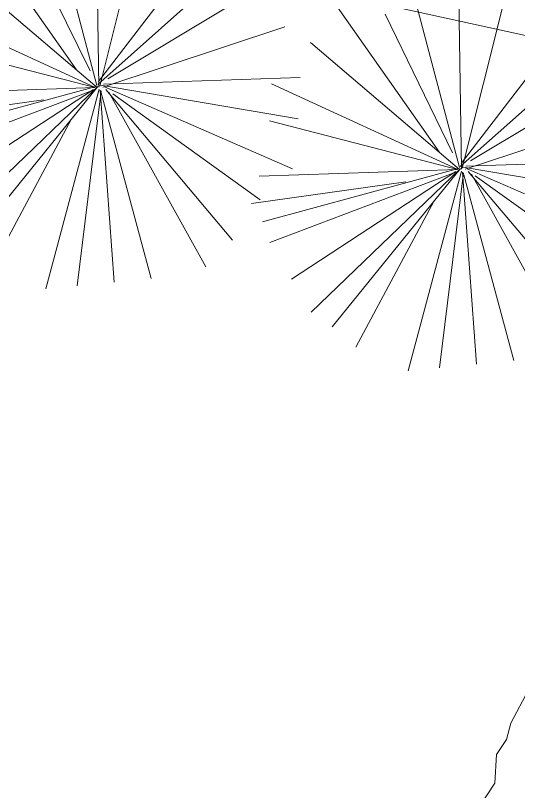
# Model space of a CAD drawing. Header units: metres. Extents: x 12093 to 20303, y 514 to 1412.
# Drawn here: x 19780.728 to 19782.472, y 683.977 to 686.668 of the extents above; entities that cross this region are included whole.
import ezdxf

# ---------------------------------------------------------------- set-up
doc = ezdxf.new("R2010")
doc.units = ezdxf.units.M
doc.layers.get('0').update_dxf_attribs({"lineweight": 13})
for name, color, linetype, lineweight in [('AMBI-GRASS', 104, 'Continuous', 20), ('grass', 64, 'Continuous', 13), ('MANZANAS-ORIGINALES', 147, 'Continuous', 9)]:
    doc.layers.add(name, color=color, linetype=linetype, lineweight=lineweight)

# ---------------------------------------------------------------- blocks, each defined once
blk = doc.blocks.new('ghgfghgh')
at = {"layer": 'grass'}
for p, q in [((20000.4061, 664.6289), (20000.4448, 664.7017)), ((20000.3965, 664.5931), (20000.4061, 664.6289)), ((20000.375, 664.5605), (20000.3965, 664.5931)), ((20000.3709, 664.4977), (20000.375, 664.5605)), ((20000.3386, 664.4488), (20000.3709, 664.4977))]:
    blk.add_line(p, q, dxfattribs=at)
blk = doc.blocks.new('Arbust11')
for p, q in [((0.0378, 0.4871), (-0.0937, 0.9403)), ((0.0408, 0.4825), (0.0377, 0.9348)), ((0.0408, 0.5449), (0.1405, 0.941)), ((-0.1618, 0.888), (0.0377, 0.4856)), ((0.0439, 0.4856), (0.3088, 0.8724)), ((0.0595, 0.5199), (0.1997, 0.8474)), ((0.0377, 0.4856), (-0.274, 0.8225)), ((-0.0621, 0.5573), (-0.3332, 0.7944)), ((0.0439, 0.4794), (0.3805, 0.7788)), ((-0.3488, 0.7476), (0.0408, 0.4856)), ((0.0283, 0.4856), (-0.3738, 0.7039)), ((0.047, 0.4794), (0.4366, 0.6759)), ((0.0314, 0.4856), (-0.4049, 0.6104)), ((-0.433, 0.5262), (0.0439, 0.4825)), ((0.0533, 0.4887), (0.474, 0.5137)), ((0.047, 0.4856), (0.499, 0.4263)), ((0.0439, 0.4825), (-0.4267, 0.4669)), ((-0.0527, 0.4794), (-0.4267, 0.3952)), ((0.0408, 0.4762), (-0.3893, 0.2673)), ((0.0408, 0.47), (-0.3364, 0.2174)), ((0.0408, 0.4731), (-0.274, 0.1581)), ((0.0377, 0.4669), (-0.2117, 0.0988)), ((0.0501, 0.4794), (0.2901, 0.0832)), ((0.0501, 0.4731), (0.4304, 0.2454)), ((0.0533, 0.47), (0.1935, 0.0177)), ((0.0564, 0.4762), (0.3649, 0.1425)), ((0.072, 0.4762), (0.4647, 0.3484)), ((0.0501, 0.4544), (-0.1088, 0.0209)), ((0.0501, 0.4638), (-0.0215, 0.0146)), ((0.0533, 0.4451), (0.0907, 0.0271))]:
    blk.add_line(p, q)

msp = doc.modelspace()

# ---------------------------------------------------------------- linework, layer by layer
at = {"layer": 'MANZANAS-ORIGINALES'}
msp.add_line((19803.4423, 681.9901), (19712.6246, 701.9716), dxfattribs=at)

# ---------------------------------------------------------------- block references
at = {"layer": 'AMBI-GRASS', "ltscale": 0.05, "xscale": 1.499999999998325, "yscale": 1.499999999998325, "zscale": 1.499999999998325, "rotation": 49.16166176348414}
for p in [(19781.5184, 685.8994), (19782.7748, 685.615)]:
    msp.add_blockref('Arbust11', p, dxfattribs=at)
at = {"layer": 'Defpoints', "lineweight": 20, "xscale": 1.586003757394792, "yscale": 1.586003757394792, "zscale": 1.586003757394792}
msp.add_blockref('ghgfghgh', (-11938.2739, -369.8898), dxfattribs=at)

doc.saveas('drawing.dxf')
